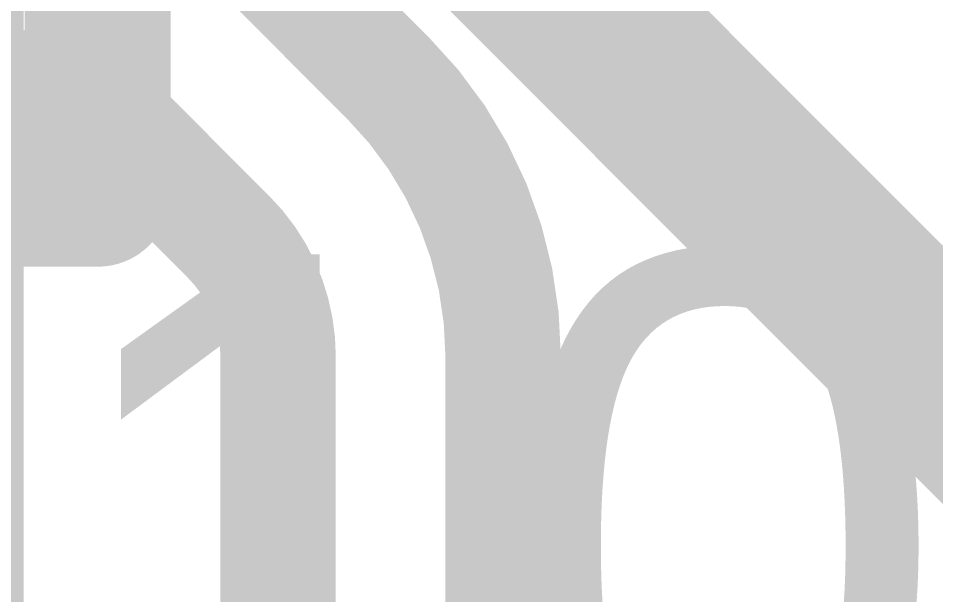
# Model space of a CAD drawing. Header units: inches. Extents: x -0.1 to 94.8, y -0.8 to 67.1.
# Drawn here: x 31.974 to 33.23, y 45.359 to 46.148 of the extents above; entities that cross this region are included whole.
import ezdxf

# ---------------------------------------------------------------- set-up
doc = ezdxf.new("R2010")
doc.units = ezdxf.units.IN
for name, color, linetype in [('Board Layer Stack Bottom Solder', 6, 'Continuous'), ('Bottom Assembly', 56, 'Continuous'), ('Bottom Layer', 5, 'Continuous'), ('Layer 2', 16, 'Continuous'), ('Mechanical 15', 56, 'Continuous'), ('Top Overlay', 2, 'Continuous')]:
    doc.layers.add(name, color=color, linetype=linetype)
doc.styles.add('Arial', font='', dxfattribs={"height": 0.2})
doc.styles.get('Arial').set_extended_font_data('Arial')

# ---------------------------------------------------------------- blocks, each defined once
blk = doc.blocks.new('1210C_30')
at = {"layer": 'Bottom Assembly'}
for points in [[(-2.35207556, 1.60309814, 0.1999996, 0.1999996, 0), (-2.35207556, -1.60310322, 0.1999996, 0.1999996, 0)], [(-2.35207556, -1.60310322, 0.1999996, 0.1999996, 0), (2.35207556, -1.60310322, 0.1999996, 0.1999996, 0)]]:
    blk.add_lwpolyline(points, format="xyseb", dxfattribs=at)
blk.add_lwpolyline([(-2.40207546, -1.60310322, 0.0999998, 0.0999998, 1), (-2.30207566, -1.60310322, 0.0999998, 0.0999998, 1)], format="xyseb", close=True, dxfattribs=at)
blk.add_lwpolyline([(-2.40207546, -1.60310322, 0.0999998, 0.0999998, 1), (-2.30207566, -1.60310322, 0.0999998, 0.0999998, 1)], format="xyseb", close=True, dxfattribs=at)
at = {"layer": 'Mechanical 15'}
for points in [[(-2.35207556, 1.60309814, 0.1999996, 0.1999996, 0), (-2.35207556, -1.60310068, 0.1999996, 0.1999996, 0)], [(-2.35207556, -1.60310068, 0.1999996, 0.1999996, 0), (2.35207556, -1.60310068, 0.1999996, 0.1999996, 0)]]:
    blk.add_lwpolyline(points, format="xyseb", dxfattribs=at)
blk.add_lwpolyline([(-2.40207546, -1.60310068, 0.0999998, 0.0999998, 1), (-2.30207566, -1.60310068, 0.0999998, 0.0999998, 1)], format="xyseb", close=True, dxfattribs=at)
blk.add_lwpolyline([(-2.40207546, -1.60310068, 0.0999998, 0.0999998, 1), (-2.30207566, -1.60310068, 0.0999998, 0.0999998, 1)], format="xyseb", close=True, dxfattribs=at)
blk = doc.blocks.new('LQFP128_14_14_____________B_103')
at = {"layer": 'Board Layer Stack Bottom Solder'}
for points in [[(-9.101599779999999, -4.77340041), (-6.8983987, -4.77340041), (-6.8983987, -5.22659991), (-9.101599779999999, -5.22659991)], [(-9.101599779999999, -5.17339961), (-6.8983987, -5.17339961), (-6.8983987, -5.62659911), (-9.101599779999999, -5.62659911)], [(-9.101599779999999, -5.573401349999999), (-6.8983987, -5.573401349999999), (-6.8983987, -6.026600849999999), (-9.101599779999999, -6.026600849999999)]]:
    blk.add_hatch(color=6, dxfattribs=at).paths.add_polyline_path(points)

msp = doc.modelspace()

# ---------------------------------------------------------------- linework, layer by layer
at = {"layer": 'Bottom Layer'}
for points in [[(32.27279042, 46.27378858, 0.1580007, 0.1580007, 0), (32.47990456, 46.06667444, 0.1580007, 0.1580007, 0)], [(32.47990456, 46.06667698, 0.1580007, 0.1580007, -0.198912367379658), (32.63799924, 45.6849988, 0.1580007, 0.1580007, 0)], [(32.00500075999999, 46.05599882, 0.1580007, 0.1580007, -0.198912367379658), (31.89394942, 46.00999942, 0.1580007, 0.1580007, 0)], [(32.00500075999999, 46.05599882, 0.1580007, 0.1580007, 0), (32.0550032, 46.05599882, 0.1580007, 0.1580007, 0)], [(32.0550032, 46.05599882, 0.1580007, 0.1580007, 0), (32.26211225999999, 45.84888976, 0.1580007, 0.1580007, 0)], [(32.26211225999999, 45.84888721999999, 0.1580007, 0.1580007, -0.198912367379658), (32.32999883999999, 45.6849988, 0.1580007, 0.1580007, 0)], [(32.32999883999999, 44.99222904, 0.1580007, 0.1580007, 0), (32.32999883999999, 45.6849988, 0.1580007, 0.1580007, 0)], [(32.63799924, 44.99222904, 0.1580007, 0.1580007, 0), (32.63799924, 45.6849988, 0.1580007, 0.1580007, 0)]]:
    msp.add_lwpolyline(points, format="xyseb", dxfattribs=at)
for points in [[(32.44040502, 46.06667698, 0.07899908, 0.07899908, 1), (32.5194041, 46.06667698, 0.07899908, 0.07899908, 1)], [(32.44040502, 46.06667444, 0.07899908, 0.07899908, 1), (32.5194041, 46.06667444, 0.07899908, 0.07899908, 1)], [(31.96550122, 46.05599882, 0.07899908, 0.07899908, 1), (32.0445003, 46.05599882, 0.07899908, 0.07899908, 1)], [(31.96550122, 46.05599882, 0.07899908, 0.07899908, 1), (32.0445003, 46.05599882, 0.07899908, 0.07899908, 1)], [(32.01550366, 46.05599882, 0.07899908, 0.07899908, 1), (32.09450274, 46.05599882, 0.07899908, 0.07899908, 1)], [(32.01550366, 46.05599882, 0.07899908, 0.07899908, 1), (32.09450274, 46.05599882, 0.07899908, 0.07899908, 1)], [(32.22261271999999, 45.84888976, 0.07899908, 0.07899908, 1), (32.3016118, 45.84888976, 0.07899908, 0.07899908, 1)], [(32.22261271999999, 45.84888721999999, 0.07899908, 0.07899908, 1), (32.3016118, 45.84888721999999, 0.07899908, 0.07899908, 1)], [(32.29049929999999, 45.6849988, 0.07899908, 0.07899908, 1), (32.36949838, 45.6849988, 0.07899908, 0.07899908, 1)], [(32.29049929999999, 45.6849988, 0.07899908, 0.07899908, 1), (32.36949838, 45.6849988, 0.07899908, 0.07899908, 1)], [(32.5984997, 45.6849988, 0.07899908, 0.07899908, 1), (32.67749878, 45.6849988, 0.07899908, 0.07899908, 1)], [(32.5984997, 45.6849988, 0.07899908, 0.07899908, 1), (32.67749878, 45.6849988, 0.07899908, 0.07899908, 1)]]:
    msp.add_lwpolyline(points, format="xyseb", close=True, dxfattribs=at)
at = {"layer": 'Layer 2'}
msp.add_lwpolyline([(32.40000123999999, 46.50000098, 0.2499995, 0.2499995, 0), (34.3250012, 44.57500101999999, 0.2499995, 0.2499995, 0)], format="xyseb", dxfattribs=at)

# ---------------------------------------------------------------- block references
msp.add_blockref('LQFP128_14_14_____________B_103', (38.88000098, 51.00999958000001))
at = {"rotation": 90}
msp.add_blockref('1210C_30', (30.48, 48.26), dxfattribs=at)

# ---------------------------------------------------------------- texts
at = {"layer": 'Top Overlay', "style": 'Arial'}
msp.add_text('C10', height=0.8000009399999999, dxfattribs=at).set_placement((31.20032114, 45.02512966))

doc.saveas('drawing.dxf')
